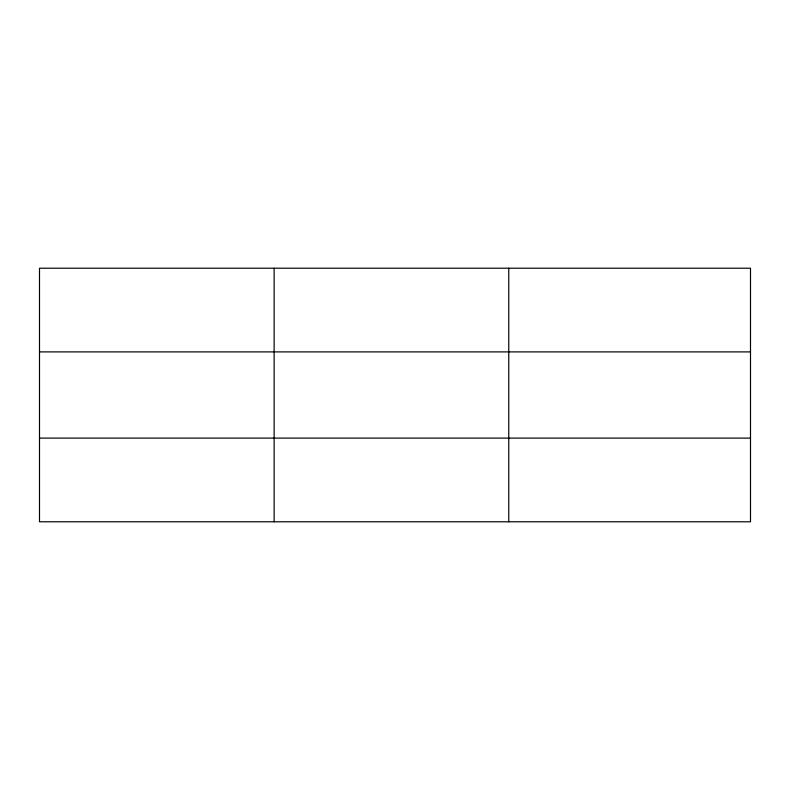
<?xml version="1.0" encoding="UTF-8"?>
<svg xmlns="http://www.w3.org/2000/svg" width="790" height="790" viewBox="0 0 790 790"><rect width="100%" height="100%" fill="white"/><g stroke="black" fill="none" stroke-linecap="round" stroke-linejoin="round"><path stroke-width="1.19" d="M274.13 521.785L274.13 268.215M508.76 521.785L508.76 268.215M39.5 351.896L750.5 351.896M39.5 438.104L750.5 438.104M750.5 505.047L750.5 521.785L39.5 521.785L39.5 268.215L750.5 268.215L750.5 505.047"/></g></svg>
